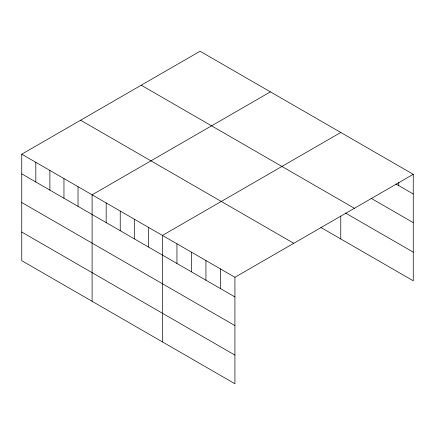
<?xml version="1.0" encoding="UTF-8"?>
<svg xmlns="http://www.w3.org/2000/svg" width="435" height="435" viewBox="0 0 435 435"><rect width="100%" height="100%" fill="white"/><g stroke="black" fill="none" stroke-linecap="round" stroke-linejoin="round"><path stroke-width="0.65" d="M21.75 154.197L234.927 277.274L234.927 383.757L21.75 260.679L21.75 154.197L200.073 51.243L413.25 174.321L413.25 280.803L320.84 227.451M270.423 91.856L92.1 194.815L92.1 301.297M340.768 132.474L162.445 235.427L162.445 341.91M234.927 277.274L413.25 174.321M395.855 183.945L413.25 193.988M370.924 198.197L413.25 222.638M141.228 85.216L354.405 208.294M345.412 212.987L413.25 252.153M80.595 120.223L293.772 243.295M21.75 173.869L234.927 296.942M21.75 202.514L234.927 325.592M21.75 232.034L234.927 355.107M398.754 182.227L398.754 185.62M340.768 216.168L340.768 238.956M220.431 268.906L220.431 288.574M205.934 260.532L205.934 280.205M191.438 252.164L191.438 271.837M176.942 243.796L176.942 263.469M148.378 227.304L148.378 246.977M134.306 219.18L134.306 238.853M120.239 211.057L120.239 230.729M106.167 202.933L106.167 222.606M78.028 186.691L78.028 206.359M63.961 178.567L63.961 198.235M49.889 170.444L49.889 190.117M35.822 162.32L35.822 181.993"/></g></svg>
